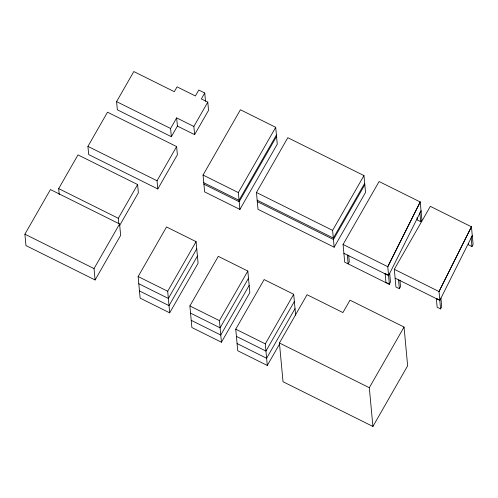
<?xml version="1.0" encoding="UTF-8"?>
<svg xmlns="http://www.w3.org/2000/svg" width="498" height="498" viewBox="0 0 498 498"><rect width="100%" height="100%" fill="white"/><g stroke="black" fill="none" stroke-linecap="round" stroke-linejoin="round"><path stroke-width="0.75" d="M395.126 278.145L439.827 300.387L472.278 235.666L471.127 237.677L471.948 246.529L468.518 244.823L468.381 243.348M24.9 234.185L50.441 189.57L119.582 223.963L120.641 235.355L95.099 279.976L25.958 245.576L24.9 234.185L94.041 268.578L95.099 279.976M59.231 194.587L58.683 188.624L77.993 154.89L137.616 184.553L138.376 192.751L119.452 225.812M87.928 146.387L107.506 112.193L176.616 146.58L177.375 154.772L157.804 188.966L88.694 154.579L87.928 146.387L157.044 180.768L157.804 188.966M177.413 126.087L194.618 134.647L193.859 126.455L176.653 117.895L177.413 126.087L171.349 136.689L117.354 109.821L116.588 101.629L133.813 71.544L174.306 91.688L177.07 86.851L195.403 95.971L198.802 90.038L204.746 93.002L205.506 101.194M118.792 223.502L118.306 218.286L137.616 184.553M171.349 136.689L170.584 128.49L176.653 117.895M94.041 268.578L119.582 223.963M204.746 93.002L201.354 98.928L207.784 102.127L208.544 110.326L194.618 134.647M157.044 180.768L176.616 146.58M193.859 126.455L207.784 102.127M138.139 276.558L166.531 226.957L196.081 241.661L198.086 263.243L169.687 312.844L140.137 298.14L138.139 276.558L167.689 291.255L169.687 312.844M203.053 175.035L240.422 109.765L275.699 127.32L277.262 144.159L239.899 209.428L204.616 191.879L203.053 175.035L238.337 192.589L239.899 209.428M167.689 291.255L196.081 241.661M196.747 248.851L168.355 298.451L138.805 283.754M197.42 256.047L169.021 305.648L139.471 290.944M238.337 192.589L275.699 127.32M276.415 135.026L239.046 200.296L203.769 182.741M276.546 136.452L239.183 201.721L203.9 184.167M189.881 305.946L218.28 256.346L247.83 271.049L249.828 292.631L221.436 342.226L191.886 327.528L189.881 305.946L219.431 320.644L221.436 342.226M256.451 192.483L287.819 137.703L363.97 175.589L365.532 192.433L334.17 247.213L258.014 209.328L256.451 192.483L332.608 230.369L334.17 247.213M219.431 320.644L247.83 271.049M248.496 278.239L220.097 327.84L190.553 313.136M249.162 285.435L220.77 335.036L191.22 320.332M279.577 344.006L267.295 365.457L237.745 350.754L235.747 329.172L264.139 279.571L293.689 294.274L295.625 315.134M267.295 365.457L265.297 343.875L293.689 294.274M332.608 230.369L363.97 175.589M294.355 301.471L265.963 351.065L236.413 336.368M364.685 183.301L333.324 238.081L257.167 200.196M364.816 184.727L333.455 239.507L257.304 201.622M295.028 308.66L266.629 358.261L237.079 343.564M279.428 342.991L307.061 294.723L342.923 312.563L350.013 300.17L404.046 327.049L407.638 365.8L372.915 426.456L283.02 381.736L279.428 342.991L369.317 387.712L372.915 426.456M389.417 284.414L344.709 262.172L343.066 244.462L379.103 181.521L420.225 201.983L421.868 219.693L420.717 221.697L417.28 219.992L417.075 217.775M399.913 280.063L400.529 286.705L399.377 288.716L395.947 287.004L394.304 269.294L430.334 206.353L471.457 226.808L473.1 244.524L471.948 246.529M389.355 284.09L390.5 282.086L389.679 273.228L388.533 275.232L385.097 273.526L385.919 282.385L389.355 284.09L387.774 266.704L420.225 201.983L387.774 266.704L343.066 244.462M369.317 387.712L404.046 327.049M440.151 299.398L440.917 298.059L441.738 306.917L440.587 308.922L437.151 307.216L436.329 298.358M116.588 101.629L170.584 128.49M394.304 269.294L439.006 291.535L439.827 300.387M437.02 298.7L439.765 300.064L440.587 308.922M343.888 253.32L388.596 275.556L421.047 210.835L419.895 212.845L420.717 221.697M58.683 188.624L118.306 218.286M235.747 329.172L265.297 343.875M398.556 279.857L399.377 288.716M348.681 255.231L349.297 261.873L348.146 263.884L347.324 255.026M470.641 228.233L439.006 291.535L471.457 226.808L470.641 228.233"/></g></svg>
